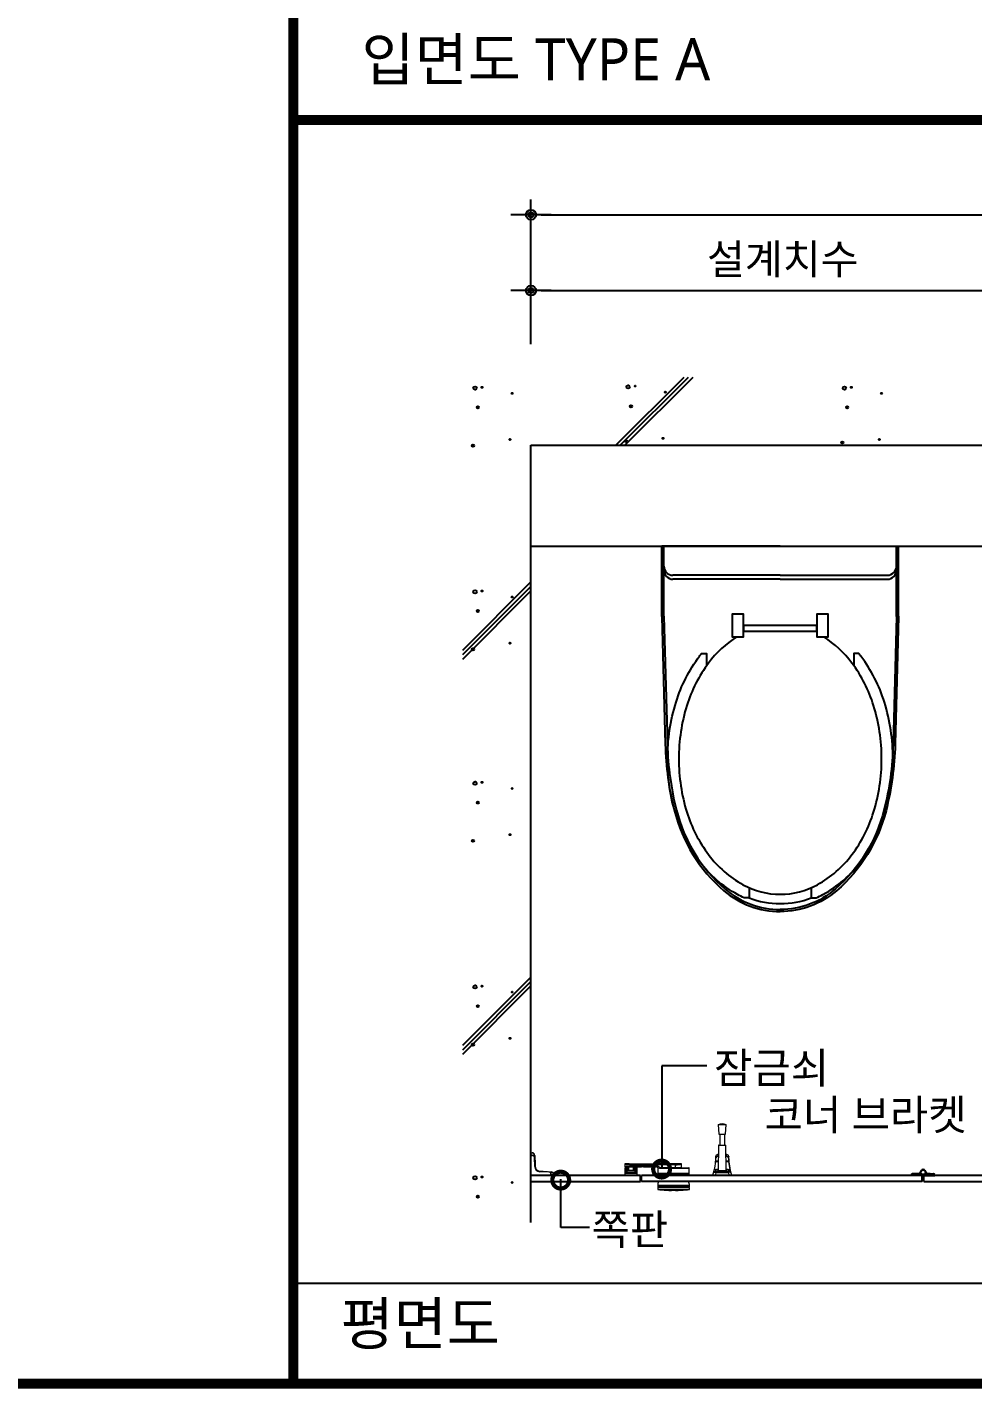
# Model space of a CAD drawing. Extents: x -256 to 8104, y -176 to 5714.
# Drawn here: x 2220 to 3159, y 2764 to 4116 of the extents above; entities that cross this region are included whole.
import ezdxf
from ezdxf.enums import TextEntityAlignment as Align

# ---------------------------------------------------------------- set-up
doc = ezdxf.new("R2010")
doc.units = 0
doc.header["$LTSCALE"] = 30
doc.layers.get('0').update_dxf_attribs({"linetype": 'CONTINUOUS'})
doc.layers.get('DEFPOINTS').update_dxf_attribs({"linetype": 'CONTINUOUS'})
for name, color, linetype in [('0_toilet', 6, 'CONTINUOUS'), ('DIM', 7, 'CONTINUOUS'), ('HAT', 8, 'CONTINUOUS'), ('TIT', 3, 'CONTINUOUS'), ('경첩', 4, 'CONTINUOUS'), ('문자', 3, 'CONTINUOUS'), ('부자재', 4, 'CONTINUOUS'), ('옷걸이', 4, 'CONTINUOUS'), ('잠금쇠(회전형)', 4, 'CONTINUOUS'), ('치수', 1, 'CONTINUOUS'), ('해치', 8, 'CONTINUOUS')]:
    doc.layers.add(name, color=color, linetype=linetype)
doc.styles.add('돋움', font='malgun.ttf')
doc.dimstyles.new('10', dxfattribs={"dimscale": 10, "dimtxt": 3, "dimasz": 1, "dimexe": 1.5, "dimexo": 2, "dimgap": 1, "dimtad": 1, "dimdec": 0, "dimlunit": 6, "dimtxsty": '돋움', "dimblk": 'DIMDOT', "dimcen": -1, "dimdle": 1.5, "dimclrt": 3, "dimazin": 3, "dimtfac": 1, "dimtdec": 0, "dimtix": 1, "dimtmove": 2, "dimatfit": 3, "dimldrblk": 'DIMDOT', "dimarcsym": 0})

# ---------------------------------------------------------------- blocks, each defined once
blk = doc.blocks.new('_DOTSMALL')
at = {"color": 0, "linetype": 'ByBlock', "const_width": 0.5}
blk.add_lwpolyline([(-0.0625, 0, 1), (0.0625, 0, 1)], format="xyb", close=True, dxfattribs=at)
blk = doc.blocks.new('A$C63EC304E')
at = {"layer": '치수', "color": 1, "xscale": 2.5, "yscale": 2.5, "zscale": 2.5, "rotation": 234.3098741996962}
blk.add_blockref('_DOTSMALL', (0.31, 0.31), dxfattribs=at)
blk = doc.blocks.new('A$C2BC9653E')
at = {"layer": '치수', "xscale": 0.3333333333333333, "yscale": 0.3333333333333333, "zscale": 0.3333333333333333}
blk.add_blockref('A$C63EC304E', (0, 0), dxfattribs=at)
blk = doc.blocks.new('A$C7FC71301')
at = {"layer": '치수', "rotation": 180}
blk.add_blockref('A$C2BC9653E', (0.208, 0.208), dxfattribs=at)
blk = doc.blocks.new('A$C4A20372B')
at = {"layer": '치수'}
blk.add_blockref('A$C7FC71301', (0, 0), dxfattribs=at)
blk = doc.blocks.new('A$C566469F5')
at = {"layer": '치수'}
blk.add_blockref('A$C4A20372B', (0, 0), dxfattribs=at)
blk = doc.blocks.new('A$C7E317CD4')
at = {"layer": '해치', "xscale": 2, "yscale": 2, "zscale": 2}
blk.add_blockref('A$C566469F5', (0, 0), dxfattribs=at)
blk = doc.blocks.new('A$C601D7F27')
at = {"layer": '치수'}
blk.add_blockref('A$C7E317CD4', (0, 0), dxfattribs=at)
blk = doc.blocks.new('A$C38802C08')
at = {"layer": '치수'}
blk.add_blockref('A$C601D7F27', (0, 0), dxfattribs=at)
blk = doc.blocks.new('DIMDOT')
at = {"linetype": 'Continuous'}
blk.add_line((-2, 0), (2, 0), dxfattribs=at)
for radius in [0.5, 0.25]:
    blk.add_circle((0, 0), radius, dxfattribs=at)
blk = doc.blocks.new('*D19')
at = {"layer": 'DEFPOINTS', "color": 0, "ltscale": 10, "transparency": 16777216}
for p in [(12541.7, 4105.7), (11041.7, 3957.3), (12541.7, 3957.3)]:
    blk.add_point(p, dxfattribs=at)
at = {"layer": 'DIM', "color": 0, "lineweight": -2, "ltscale": 10, "transparency": 16777216}
for p, q in [((11041.7, 3977.3), (11041.7, 4120.7)), ((12541.7, 3977.3), (12541.7, 4120.7)), ((11051.7, 4105.7), (12531.7, 4105.7))]:
    blk.add_line(p, q, dxfattribs=at)
at = {"layer": 'DIM', "color": 0, "lineweight": -2, "ltscale": 10, "transparency": 16777216, "xscale": 10, "yscale": 10, "zscale": 10, "rotation": 180}
blk.add_blockref('DIMDOT', (11041.7, 4105.7), dxfattribs=at)
at = {"layer": 'DIM', "color": 0, "lineweight": -2, "ltscale": 10, "transparency": 16777216, "xscale": 10, "yscale": 10, "zscale": 10}
blk.add_blockref('DIMDOT', (12541.7, 4105.7), dxfattribs=at)
at = {"layer": 'DIM', "color": 3, "ltscale": 10, "transparency": 16777216, "insert": (11791.7, 4135.4), "char_height": 30, "attachment_point": 5, "style": '돋움'}
blk.add_mtext('설계치수', dxfattribs=at)
blk = doc.blocks.new('*D21')
at = {"layer": 'DEFPOINTS', "color": 0, "ltscale": 10, "transparency": 16777216}
for p in [(11541.7, 4030.4), (11041.7, 3957.3), (11541.7, 3957.3)]:
    blk.add_point(p, dxfattribs=at)
at = {"layer": 'DIM', "color": 0, "lineweight": -2, "ltscale": 10, "transparency": 16777216}
for p, q in [((11041.7, 3977.3), (11041.7, 4045.4)), ((11541.7, 3977.3), (11541.7, 4045.4)), ((11051.7, 4030.4), (11531.7, 4030.4))]:
    blk.add_line(p, q, dxfattribs=at)
at = {"layer": 'DIM', "color": 0, "lineweight": -2, "ltscale": 10, "transparency": 16777216, "xscale": 10, "yscale": 10, "zscale": 10, "rotation": 180}
blk.add_blockref('DIMDOT', (11041.7, 4030.4), dxfattribs=at)
at = {"layer": 'DIM', "color": 0, "lineweight": -2, "ltscale": 10, "transparency": 16777216, "xscale": 10, "yscale": 10, "zscale": 10}
blk.add_blockref('DIMDOT', (11541.7, 4030.4), dxfattribs=at)
at = {"layer": 'DIM', "color": 3, "ltscale": 10, "transparency": 16777216, "insert": (11291.7, 4060), "char_height": 30, "attachment_point": 5, "style": '돋움'}
blk.add_mtext('설계치수', dxfattribs=at)
blk = doc.blocks.new('A$C10E41893')
at = {"layer": '부자재'}
for p, q in [((6.5, 0), (6.5, 196)), ((123.3, 196), (6.5, 196)), ((123.3, 192.5), (6.5, 192.5)), ((54.8, 0), (54.8, 177.5)), ((61.4, 0), (61.4, 177.5)), ((6.5, 0), (6.5, -196)), ((54.8, 0), (54.8, -177.5)), ((61.4, 0), (61.4, -177.5)), ((123.3, -192.5), (6.5, -192.5)), ((123.3, -196), (6.5, -196))]:
    blk.add_line(p, q, dxfattribs=at)
for points in [[(122.7, 196, -0.012538), (123.3, 196), (334.6, 190.3, -0.055395), (444.7, 175.1, -0.154276), (576.9, 93.3, -0.179504), (611.5, 0, -0.179504)], [(122.8, 192.5, -0.012538), (123.2, 192.5), (334.5, 186.8, -0.055395), (443.8, 171.7, -0.154276), (574.3, 91, -0.179504), (608, 0, -0.179504)], [(572, 51.4), (588.8, 51.4), (588.8, 59.6, 0.021185), (583.3, 70.7, 0.106084), (528.4, 133.7, 0.085733), (452.6, 172.4, 0.075373), (358.7, 186.6, 0.075373), (264.8, 172.4, 0.085733), (189, 133.7, 0.007337), (184.4, 130.1), (184.4, 122), (204.7, 122)], [(156.7, -72, 0.089162), (200.2, -118.7, 0.085733), (270.3, -154.5, 0.075373), (358.7, -167.9, 0.075373), (447.1, -154.5, 0.085733), (517.2, -118.7, 0.106084), (567, -61.6, 0.126931), (582.8, 0, 0.126931), (567, 61.6, 0.106084), (517.2, 118.7, 0.085733), (447.1, 154.5, 0.075373), (358.7, 167.9, 0.075373), (270.3, 154.5, 0.085733), (200.2, 118.7, 0.089162), (156.7, 72)], [(588.8, -51.4, 0.090214), (598.2, 0, 0.090214), (588.8, 51.4, 0.106084)], [(122.7, -196, 0.012538), (123.3, -196), (334.6, -190.3, 0.055395), (444.7, -175.1, 0.154276), (576.9, -93.3, 0.179504), (611.5, 0, 0.179504)], [(122.8, -192.5, 0.012538), (123.2, -192.5), (334.5, -186.8, 0.055395), (443.8, -171.7, 0.154276), (574.3, -91, 0.179504), (608, 0, 0.179504)], [(572, -51.4), (588.8, -51.4), (588.8, -59.6, -0.021185), (583.3, -70.7, -0.106084), (528.4, -133.7, -0.085733), (452.6, -172.4, -0.075373), (358.7, -186.6, -0.075373), (264.8, -172.4, -0.085733), (189, -133.7, -0.007337), (184.4, -130.1), (184.4, -122), (204.7, -122)]]:
    blk.add_lwpolyline(points, format="xyb", dxfattribs=at)
blk.add_lwpolyline([(138, -60.8), (119.3, -60.8), (119.3, -79.5), (156.7, -79.5), (156.7, -60.8), (138, -60.8), (147.3, -60.8), (147.3, 60.8), (138, 60.8), (156.7, 60.8), (156.7, 79.5), (119.3, 79.5), (119.3, 60.8), (138, 60.8), (138, -60.8), (119.3, -60.8)], dxfattribs=at)
for centre, start, end in [((39.8, 177.5), 0, 90), ((46.4, 177.5), 0, 90), ((39.8, -177.5), 270, 0), ((46.4, -177.5), 270, 0)]:
    blk.add_arc(centre, 15, start, end, dxfattribs=at)
blk = doc.blocks.new('AURA_01', base_point=(8321.5, 175.8))
for p, q in [((11041.7, 3105.1), (11041.7, 3876.8)), ((11041.7, 3876.8), (12541.7, 3876.8)), ((11041.7, 3776.8), (12541.7, 3776.8))]:
    blk.add_line(p, q)
at = {"color": 8}
blk.add_line((10805.6, 3045), (12768.2, 3045), dxfattribs=at)
at = {"color": 8, "const_width": 10}
for points in [[(10805.6, 2945), (10805.6, 5714.2)], [(10805.6, 4199.9), (14153.5, 4199.9)], [(8368.9, 2945), (14153.5, 2945)]]:
    blk.add_lwpolyline(points, dxfattribs=at)
at = {"layer": '0_toilet'}
for p, q in [((11150.6, 3151.8), (11041.7, 3151.8)), ((11150.6, 3145.8), (11150.6, 3151.8)), ((11430.2, 3151.8), (11151.3, 3151.8)), ((11151.3, 3145.8), (11151.3, 3151.8)), ((11430.2, 3145.8), (11430.2, 3151.8)), ((11655.6, 3151.8), (11431.7, 3151.8)), ((11431.7, 3145.8), (11431.7, 3151.8)), ((11041.7, 3145.8), (11150.6, 3145.8)), ((11430.2, 3145.8), (11151.3, 3145.8)), ((11431.7, 3145.8), (11655.6, 3145.8))]:
    blk.add_line(p, q, dxfattribs=at)
at = {"layer": '경첩', "color": 4, "linetype": 'Continuous', "lineweight": 15}
for p, q in [((11041.7, 3174.3), (11042.9, 3174.3)), ((11041.7, 3174.1), (11041.7, 3174.3)), ((11041.7, 3171.9), (11041.7, 3174.1)), ((11042.9, 3174.1), (11041.7, 3174.1)), ((11043, 3171.9), (11041.7, 3171.9)), ((11041.7, 3171.8), (11043, 3171.8)), ((11041.7, 3171.6), (11041.7, 3171.8)), ((11043, 3171.6), (11041.7, 3171.6)), ((11041.7, 3171.6), (11041.7, 3153.3)), ((11042.9, 3174.1), (11042.9, 3174.3)), ((11043, 3171.8), (11043, 3171.9)), ((11043, 3171.8), (11043, 3171.6)), ((11045, 3170.6), (11045, 3172.1)), ((11045.5, 3160.6), (11045.1, 3169.6)), ((11045.2, 3172.1), (11045.3, 3169.6)), ((11045.4, 3171.6), (11045.2, 3171.4)), ((11045.5, 3171), (11045.3, 3170.7)), ((11045.3, 3169.6), (11045.7, 3160.6)), ((11045.6, 3168.3), (11045.4, 3168)), ((11045.7, 3167.6), (11045.4, 3167.4)), ((11045.7, 3167.3), (11045.4, 3167)), ((11045.5, 3171), (11045.6, 3168.3)), ((11045.7, 3166.6), (11045.5, 3166.4)), ((11045.7, 3166.3), (11045.5, 3166)), ((11045.9, 3163.4), (11045.6, 3163.2)), ((11045.9, 3163.4), (11045.6, 3163.1)), ((11045.7, 3167.3), (11045.7, 3166.6)), ((11045.7, 3166.3), (11045.9, 3163.4)), ((11045.9, 3163.4), (11045.9, 3163)), ((11043.2, 3151.8), (11061.5, 3151.8)), ((11045.9, 3163), (11045.6, 3162.7)), ((11045.9, 3162.7), (11045.7, 3162.5)), ((11045.9, 3161.8), (11045.7, 3161.6)), ((11045.9, 3161.7), (11045.7, 3161.5)), ((11046, 3161.4), (11045.7, 3161.1)), ((11046, 3161.3), (11045.7, 3161)), ((11046, 3160.4), (11045.8, 3160.1)), ((11046, 3160.1), (11045.8, 3159.9)), ((11045.9, 3162.7), (11045.9, 3161.8)), ((11045.9, 3161.8), (11045.9, 3161.7)), ((11045.9, 3161.7), (11046, 3161.4)), ((11045.9, 3159.5), (11046.1, 3159.8)), ((11046.1, 3159.8), (11045.9, 3159.6)), ((11046, 3161.4), (11046, 3161.3)), ((11046, 3161.3), (11046, 3160.6)), ((11046.3, 3159.2), (11046.1, 3159)), ((11046.4, 3158.8), (11046.2, 3158.6)), ((11046.5, 3158.6), (11046.4, 3158.4)), ((11046.8, 3158.2), (11046.6, 3158)), ((11047, 3158), (11046.8, 3157.8)), ((11048.1, 3156.9), (11047.9, 3156.7)), ((11048.3, 3156.8), (11048.1, 3156.6)), ((11048.7, 3156.5), (11048.5, 3156.3)), ((11049, 3156.4), (11048.8, 3156.2)), ((11049.5, 3156.3), (11049.3, 3156.1)), ((11050.8, 3156.1), (11050.5, 3155.8)), ((11050.5, 3156.1), (11050.8, 3156.1)), ((11050.5, 3155.8), (11059.5, 3155.4)), ((11059.5, 3155.2), (11050.5, 3155.6)), ((11050.8, 3156.1), (11052.1, 3156)), ((11052.1, 3156), (11051.9, 3155.8)), ((11052.8, 3156), (11052.5, 3155.8)), ((11053.1, 3156), (11052.9, 3155.7)), ((11053.8, 3155.9), (11053.6, 3155.7)), ((11053.8, 3155.9), (11056.5, 3155.8)), ((11056.5, 3155.8), (11056.3, 3155.6)), ((11057.2, 3155.8), (11056.9, 3155.5)), ((11057.5, 3155.8), (11057.3, 3155.5)), ((11058.2, 3155.7), (11057.9, 3155.5)), ((11058.2, 3155.7), (11061.4, 3155.6)), ((11059.5, 3155.4), (11062, 3155.3)), ((11062, 3155.1), (11060.5, 3155.1)), ((11061.5, 3155.5), (11061.3, 3155.3)), ((11061.5, 3155.5), (11061.4, 3155.6)), ((11061.5, 3151.8), (11061.5, 3153.1)), ((11061.7, 3153.1), (11061.5, 3153.1)), ((11061.7, 3151.8), (11061.5, 3151.8)), ((11061.8, 3153.1), (11061.7, 3153.1)), ((11061.7, 3153.1), (11061.7, 3151.8)), ((11061.8, 3151.8), (11061.8, 3153.1)), ((11064, 3151.8), (11061.8, 3151.8)), ((11064, 3151.8), (11064, 3153)), ((11064, 3153), (11064.2, 3153)), ((11064.2, 3151.8), (11064, 3151.8)), ((11064.2, 3153), (11064.2, 3151.8))]:
    blk.add_line(p, q, dxfattribs=at)
at = {"layer": '경첩', "color": 4, "linetype": 'Continuous', "lineweight": 15, "flags": 128}
for points in [[(11045, 3172.1), (11045, 3172.1), (11045, 3172.1), (11045.1, 3172.1), (11045.1, 3172.1), (11045.2, 3172.1), (11045.2, 3172.1), (11045.2, 3172.1), (11045.2, 3172.1)], [(11045.3, 3169.6), (11045.3, 3169.6), (11045.3, 3169.6), (11045.3, 3169.6), (11045.2, 3169.6), (11045.2, 3169.6), (11045.2, 3169.6), (11045.1, 3169.6), (11045.1, 3169.6)], [(11045.5, 3171.5), (11045.5, 3171.5), (11045.4, 3171.5), (11045.4, 3171.5), (11045.4, 3171.6), (11045.4, 3171.6), (11045.4, 3171.6), (11045.4, 3171.6), (11045.4, 3171.6)], [(11045.5, 3171.5), (11045.5, 3171.4), (11045.5, 3171.3), (11045.5, 3171.1), (11045.5, 3171)], [(11045.6, 3168.3), (11045.6, 3168.2), (11045.6, 3168), (11045.6, 3167.9), (11045.7, 3167.8), (11045.7, 3167.7), (11045.7, 3167.7), (11045.7, 3167.6), (11045.7, 3167.6)], [(11045.9, 3163.4), (11045.9, 3163.4), (11045.9, 3163.4)], [(11045.7, 3160.6), (11045.7, 3160.6), (11045.7, 3160.6), (11045.7, 3160.6), (11045.7, 3160.6), (11045.6, 3160.6), (11045.6, 3160.6), (11045.5, 3160.6), (11045.5, 3160.6)], [(11045.9, 3163), (11045.9, 3162.9), (11045.9, 3162.8), (11045.9, 3162.7)], [(11046, 3160.4), (11046, 3160.2), (11046, 3160.1)], [(11046.1, 3159.8), (11046.1, 3159.8), (11046.1, 3159.8)], [(11050.5, 3155.8), (11050.5, 3155.8), (11050.5, 3155.8), (11050.5, 3155.8), (11050.5, 3155.8), (11050.5, 3155.7), (11050.5, 3155.7), (11050.5, 3155.6), (11050.5, 3155.6)], [(11052.1, 3156), (11052.2, 3156), (11052.4, 3156), (11052.5, 3156), (11052.6, 3156), (11052.7, 3156), (11052.7, 3156), (11052.8, 3156), (11052.8, 3156)], [(11053.1, 3156), (11053.1, 3156), (11053.2, 3156), (11053.2, 3156), (11053.3, 3156), (11053.4, 3156), (11053.5, 3156), (11053.7, 3155.9), (11053.8, 3155.9)], [(11056.5, 3155.8), (11056.6, 3155.8), (11056.7, 3155.8), (11056.8, 3155.8), (11056.9, 3155.8), (11057, 3155.8), (11057.1, 3155.8), (11057.1, 3155.8), (11057.2, 3155.8), (11057.2, 3155.8)], [(11057.5, 3155.8), (11057.5, 3155.8), (11057.6, 3155.8), (11057.6, 3155.8), (11057.7, 3155.8), (11057.8, 3155.8), (11057.9, 3155.7), (11058.1, 3155.7), (11058.2, 3155.7)], [(11059.5, 3155.4), (11059.5, 3155.4), (11059.5, 3155.4), (11059.5, 3155.4), (11059.5, 3155.4), (11059.5, 3155.3), (11059.5, 3155.3), (11059.5, 3155.2), (11059.5, 3155.2)], [(11062, 3155.1), (11062, 3155.1), (11062, 3155.2), (11062, 3155.2), (11062, 3155.2), (11062, 3155.3), (11062, 3155.3), (11062, 3155.3), (11062, 3155.3)]]:
    blk.add_lwpolyline(points, dxfattribs=at)
at = {"layer": '경첩', "color": 4, "linetype": 'Continuous', "lineweight": 15}
for centre, radius, start, end in [((11042.9, 3172), 2.35, 2.6983, 90), ((11042.9, 3172), 2.1, 2.6983, 90), ((11043, 3169.5), 2.35, 2.6983, 90), ((11043, 3169.5), 2.1, 2.6983, 90), ((11043.2, 3153.3), 1.5, 180, 270), ((11050.7, 3160.8), 5.25, 182.6983, 267.3017), ((11050.7, 3160.8), 5, 182.6983, 267.3017), ((11050.7, 3160.8), 4.75, 182.6983, 185.9088), ((11050.7, 3160.8), 4.75, 188.6056, 193.1623), ((11050.7, 3160.8), 4.75, 193.2431, 199.766), ((11050.7, 3160.8), 4.75, 199.766, 204.9948), ((11050.7, 3160.8), 4.75, 208.1736, 214.3849), ((11050.7, 3160.8), 4.75, 214.3855, 217.4388), ((11050.7, 3160.8), 4.75, 217.4392, 235.6151), ((11050.7, 3160.8), 4.75, 235.6142, 238.7009), ((11050.7, 3160.8), 4.75, 238.7002, 245.0052), ((11050.7, 3160.8), 4.75, 248.2494, 255.0002), ((11050.7, 3160.8), 4.75, 255, 267.3017), ((11059.4, 3153.1), 2.35, 0, 87.3017), ((11059.4, 3153.1), 2.1, 0, 87.3017), ((11061.9, 3153), 2.35, 0, 87.3017), ((11061.9, 3153), 2.1, 0, 87.3017)]:
    blk.add_arc(centre, radius, start, end, dxfattribs=at)
at = {"layer": '부자재'}
for p, q in [((11419.5, 3152.7), (11419.5, 3151.8)), ((11430.2, 3151.8), (11419.5, 3151.8)), ((11427.3, 3153.9), (11420.1, 3153.4)), ((11420.8, 3152.9), (11420.8, 3151.8)), ((11431, 3152.4), (11431, 3151.6)), ((11431.2, 3151.6), (11431, 3151.6)), ((11431.2, 3152.4), (11431.2, 3151.6)), ((11431.7, 3151.9), (11431.7, 3151.8)), ((11431.7, 3151.8), (11442.7, 3151.8)), ((11434, 3154), (11442.1, 3153.4)), ((11441.4, 3152.9), (11441.4, 3151.8)), ((11442.7, 3152.7), (11442.7, 3151.8))]:
    blk.add_line(p, q, dxfattribs=at)
at = {"layer": '부자재', "color": 1}
blk.add_circle((11431.1, 3155), 2.34, dxfattribs=at)
at = {"layer": '부자재'}
for centre, radius, start, end in [((11420.2, 3152.7), 0.7, 101.7765, 181.6712), ((11421.6, 3152.7), 0.884, 113.4077, 164.5497), ((11427.2, 3155.2), 1.29, 272.9231, 352.4724), ((11431.1, 3155), 2.62, 270, 180), ((11431.5, 3150.8), 1.65, 102.5267, 141.5475), ((11430.8, 3150.8), 1.65, 43.1003, 77.4733), ((11431.2, 3154.7), 2.86, 280.084, 345.9792), ((11435, 3155.2), 1.29, 187.5276, 267.0769), ((11440.6, 3152.7), 0.884, 15.4503, 67.3004), ((11442, 3152.7), 0.7, 358.3288, 78.2235)]:
    blk.add_arc(centre, radius, start, end, dxfattribs=at)
at = {"layer": '옷걸이', "lineweight": 15}
for p, q in [((11227.6, 3202.3), (11228.4, 3192.8)), ((11227.6, 3202.3), (11235.6, 3202.3)), ((11228.4, 3192.8), (11234.9, 3192.8)), ((11229.1, 3192.8), (11229.1, 3181.9)), ((11234.1, 3181.9), (11234.1, 3192.8)), ((11234.9, 3192.8), (11235.6, 3202.3)), ((11227.9, 3181.7), (11227.6, 3156.4)), ((11235.3, 3181.7), (11227.9, 3181.7)), ((11228.1, 3181.9), (11231.6, 3181.9)), ((11231.6, 3181.9), (11235.1, 3181.9)), ((11235.6, 3156.4), (11235.3, 3181.7)), ((11225.3, 3166.2), (11227.7, 3166.2)), ((11227.7, 3165.4), (11225.3, 3165.4)), ((11227.8, 3172.5), (11227.7, 3172.5)), ((11227.7, 3172.5), (11227.7, 3172.4)), ((11227.8, 3172.4), (11227.7, 3172.4)), ((11227.7, 3170.9), (11227.7, 3170.6)), ((11227.7, 3170.9), (11227.8, 3170.9)), ((11227.8, 3170.6), (11227.7, 3170.6)), ((11235.5, 3172.5), (11235.4, 3172.5)), ((11235.5, 3172.4), (11235.4, 3172.4)), ((11235.4, 3170.9), (11235.5, 3170.9)), ((11235.5, 3170.6), (11235.4, 3170.6)), ((11235.5, 3172.5), (11235.5, 3172.4)), ((11235.5, 3170.9), (11235.5, 3170.6)), ((11235.5, 3166.2), (11237.9, 3166.2)), ((11237.9, 3165.4), (11235.5, 3165.4)), ((11222.1, 3151.9), (11222.9, 3154.5)), ((11224.5, 3151.9), (11222.1, 3151.9)), ((11222.9, 3154.5), (11222.9, 3154.5)), ((11222.9, 3154.5), (11222.9, 3154.5)), ((11223.9, 3155.3), (11223.8, 3155.2)), ((11225.3, 3157.3), (11223.9, 3157.3)), ((11225.3, 3157.3), (11223.9, 3157.3)), ((11223.9, 3155.2), (11223.9, 3155.2)), ((11239.3, 3155.2), (11223.9, 3155.2)), ((11225.3, 3154.5), (11224.5, 3151.9)), ((11238.7, 3151.9), (11224.5, 3151.9)), ((11225.3, 3156.8), (11225.3, 3157.3)), ((11225.3, 3154.5), (11225.3, 3155.1)), ((11225.3, 3155.1), (11237.9, 3155.1)), ((11237.9, 3154.5), (11225.3, 3154.5)), ((11236.4, 3156.4), (11226.8, 3156.4)), ((11239.3, 3157.3), (11237.9, 3157.3)), ((11237.9, 3157.3), (11237.9, 3156.8)), ((11239.3, 3157.3), (11237.9, 3157.3)), ((11237.9, 3154.5), (11237.9, 3155.1)), ((11238.7, 3151.9), (11237.9, 3154.5)), ((11241.1, 3151.9), (11238.7, 3151.9)), ((11239.4, 3155.2), (11239.3, 3155.3)), ((11239.4, 3155.2), (11239.3, 3155.3)), ((11239.3, 3155.2), (11239.3, 3155.2)), ((11240.3, 3154.5), (11241.1, 3151.9)), ((11240.3, 3154.5), (11240.3, 3154.5)), ((11240.3, 3154.5), (11240.3, 3154.5))]:
    blk.add_line(p, q, dxfattribs=at)
at = {"layer": '옷걸이', "lineweight": 15, "flags": 128}
for points in [[(11225, 3165.5), (11225, 3165.5), (11225, 3165.5), (11225.1, 3165.5), (11225.1, 3165.5), (11225.1, 3165.4), (11225.2, 3165.4), (11225.2, 3165.4), (11225.3, 3165.4)], [(11227.7, 3172.5), (11227.6, 3172.5), (11227.3, 3172.5), (11227, 3172.5), (11226.6, 3172.4), (11226.3, 3172.3), (11226.1, 3172.1), (11225.8, 3172), (11225.6, 3171.8), (11225.4, 3171.6), (11225.3, 3171.4), (11225.2, 3171.2), (11225.2, 3170.9), (11225.2, 3170.9)], [(11227.7, 3172.4), (11227.3, 3172.4), (11226.8, 3172.4), (11226.5, 3172.2), (11226.1, 3172.1), (11225.8, 3171.9), (11225.6, 3171.7), (11225.4, 3171.4), (11225.2, 3171.2), (11225.2, 3170.9), (11225.2, 3170.8)], [(11225.2, 3169.3), (11225.2, 3169.6), (11225.3, 3169.8), (11225.5, 3170.1), (11225.7, 3170.3), (11226, 3170.5), (11226.4, 3170.7), (11226.7, 3170.8), (11227.1, 3170.9), (11227.7, 3170.9)], [(11227.7, 3170.6), (11227.2, 3170.5), (11226.8, 3170.5), (11226.5, 3170.3), (11226.2, 3170.2), (11225.9, 3170), (11225.7, 3169.8), (11225.6, 3169.6), (11225.5, 3169.4), (11225.4, 3169.1)], [(11238, 3170.8), (11238, 3170.8), (11238, 3171.1), (11237.9, 3171.3), (11237.8, 3171.5), (11237.7, 3171.7), (11237.5, 3171.9), (11237.3, 3172.1), (11237, 3172.2), (11236.7, 3172.3), (11236.4, 3172.4), (11236.1, 3172.5), (11235.8, 3172.5), (11235.5, 3172.5)], [(11238, 3170.8), (11238, 3171.1), (11237.9, 3171.3), (11237.7, 3171.6), (11237.5, 3171.8), (11237.2, 3172), (11236.9, 3172.2), (11236.5, 3172.3), (11236.1, 3172.4), (11235.6, 3172.4), (11235.5, 3172.4)], [(11235.5, 3170.9), (11235.9, 3170.9), (11236.3, 3170.8), (11236.7, 3170.7), (11237.1, 3170.6), (11237.4, 3170.4), (11237.6, 3170.2), (11237.8, 3169.9), (11238, 3169.7), (11238, 3169.3)], [(11237.8, 3169.1), (11237.7, 3169.4), (11237.6, 3169.7), (11237.4, 3169.9), (11237.2, 3170.1), (11236.9, 3170.2), (11236.6, 3170.4), (11236.3, 3170.5), (11235.9, 3170.5), (11235.5, 3170.6)], [(11238.2, 3165.5), (11238.2, 3165.5), (11238.2, 3165.5), (11238.1, 3165.5), (11238.1, 3165.5), (11238.1, 3165.4), (11238, 3165.4), (11238, 3165.4), (11237.9, 3165.4)], [(11223.7, 3157.1), (11223.7, 3157.1), (11223.7, 3157.1)], [(11223.9, 3155.3), (11223.8, 3155.2), (11223.8, 3155.2)], [(11223.9, 3157.3), (11223.9, 3157.3), (11223.9, 3157.3)], [(11223.9, 3155.3), (11223.9, 3155.2), (11223.9, 3155.2)], [(11223.9, 3155.3), (11223.9, 3155.3), (11223.9, 3155.3)], [(11226.1, 3155.2), (11225.7, 3155.2), (11225.4, 3155.2), (11225.4, 3155.3), (11225.5, 3155.3), (11225.8, 3155.3), (11225.9, 3155.4)], [(11227.6, 3157.7), (11227, 3157.7), (11225.8, 3157.6)], [(11237.4, 3157.6), (11235.9, 3157.7), (11235.6, 3157.7)], [(11237.3, 3155.4), (11237.6, 3155.3), (11237.8, 3155.3), (11237.8, 3155.3), (11237.6, 3155.2), (11237.3, 3155.2), (11236.9, 3155.2)], [(11239.3, 3155.2), (11239.3, 3155.2), (11239.3, 3155.3)], [(11239.3, 3155.3), (11239.3, 3155.3), (11239.3, 3155.3)]]:
    blk.add_lwpolyline(points, dxfattribs=at)
at = {"layer": '옷걸이', "lineweight": 15}
for centre, radius, start, end in [((11231.6, 3192), 11, 68.7607, 111.2393), ((11228.1, 3181.7), 0.25, 90, 179.5), ((11235.1, 3181.7), 0.25, 0.5, 90), ((11172.4, 3169.7), 52.8, 346.2317, 355.4136), ((11172.4, 3169.7), 53, 346.5097, 355.4136), ((11172.4, 3169.7), 52.8, 355.4136, 356.451), ((11172.4, 3169.7), 52.8, 356.4511, 359.6096), ((11225.3, 3166.4), 0.23, 185.4574, 275.1888), ((11172.4, 3169.7), 52.8, 359.6096, 1.2369), ((11225.4, 3169.3), 0.227, 188.2087, 276.392), ((11172.4, 3169.5), 53, 356.4511, 359.6096), ((11191.4, 3168.8), 34.1, 354.2736, 355.5668), ((11172.4, 3171.3), 55.3, 359.6189, 1.2073), ((11290.8, 3171.3), 55.3, 178.7927, 180.3811), ((11237.8, 3169.3), 0.227, 263.608, 351.7913), ((11290.8, 3169.5), 53, 180.3904, 183.5489), ((11237.9, 3166.4), 0.23, 264.8112, 354.5426), ((11271.8, 3168.8), 34.1, 184.4333, 185.7264), ((11290.8, 3169.7), 53, 184.5864, 193.4903), ((11290.8, 3169.7), 52.8, 178.7631, 180.3904), ((11290.8, 3169.7), 52.8, 180.3904, 183.5489), ((11290.8, 3169.7), 52.8, 183.5489, 184.5865), ((11290.8, 3169.7), 52.8, 184.5864, 193.7683), ((11223.9, 3154.2), 1, 89.9937, 161.8081), ((11224, 3154.1), 1.17, 101.397, 160.6752), ((11173.7, 3169.3), 51.5, 343.2376, 346.2577), ((11174.1, 3169.5), 51.3, 343.5226, 346.2377), ((11223.9, 3157.1), 0.25, 90.2728, 166.2395), ((11223.9, 3157), 0.247, 89.2585, 165.9158), ((11223.4, 3157.4), 2.24, 284.8265, 3.5932), ((11223.5, 3157), 1.81, 282.0607, 352.5143), ((11225.6, 3157.3), 0.248, 89.5881, 179.723), ((11225.7, 3157.2), 0.376, 79.9393, 150.5456), ((11225.7, 3157.3), 0.307, 84.7786, 118.9817), ((11225.4, 3156.7), 1.43, 284.1057, 346.9245), ((11231.7, 3556.3), 401.1, 269.1968, 270.7316), ((11237.8, 3156.7), 1.44, 193.1186, 255.9655), ((11237.5, 3157.2), 0.4, 32.0092, 97.8083), ((11237.5, 3157.3), 0.271, 58.6344, 97.6053), ((11239.8, 3157.4), 2.24, 176.3909, 255.1894), ((11237.6, 3157.3), 0.248, 0.277, 90.4119), ((11239.7, 3157), 1.8, 186.7864, 258.2605), ((11239.3, 3157.1), 0.25, 13.7617, 89.4531), ((11239.3, 3157), 0.247, 14.0842, 90.7415), ((11289, 3169.5), 51.2, 193.7584, 196.469), ((11239.3, 3154.2), 1, 18.1919, 90.0063), ((11239.2, 3154.1), 1.16, 19.2937, 79.3942), ((11289.8, 3169.4), 51.7, 193.7493, 196.7564)]:
    blk.add_arc(centre, radius, start, end, dxfattribs=at)
at = {"layer": '잠금쇠(회전형)', "linetype": 'Continuous', "lineweight": 15}
for p, q in [((11137.2, 3163.4), (11135.3, 3163.4)), ((11190.8, 3163.4), (11167.5, 3163.4)), ((11134.8, 3162.9), (11134.8, 3160.4)), ((11134.8, 3160.4), (11138.1, 3160.4)), ((11134.8, 3158.8), (11134.8, 3151.8)), ((11135.2, 3158.8), (11134.8, 3158.8)), ((11134.8, 3151.8), (11147.3, 3151.8)), ((11135.2, 3153.8), (11135.2, 3158.8)), ((11135.2, 3158.8), (11135.7, 3158.8)), ((11146.9, 3153.8), (11135.2, 3153.8)), ((11135.3, 3159.3), (11135.7, 3159.3)), ((11135.7, 3158.8), (11135.7, 3159.3)), ((11135.7, 3159.3), (11137.6, 3159.3)), ((11135.7, 3158.8), (11135.7, 3154.3)), ((11137.6, 3158.8), (11135.7, 3158.8)), ((11135.7, 3154.3), (11135.8, 3154.3)), ((11135.8, 3158.3), (11137.6, 3158.3)), ((11135.8, 3154.3), (11135.8, 3158.3)), ((11136.3, 3157.8), (11135.8, 3158.3)), ((11135.8, 3154.3), (11135.9, 3154.3)), ((11135.9, 3154.3), (11146.3, 3154.3)), ((11136.3, 3157.8), (11136.3, 3154.3)), ((11137.6, 3157.8), (11136.3, 3157.8)), ((11136.8, 3156.8), (11136.8, 3155.3)), ((11144, 3156.8), (11136.8, 3156.8)), ((11136.8, 3155.3), (11144, 3155.3)), ((11137.1, 3157.1), (11143.8, 3157.1)), ((11143.8, 3155.1), (11137.1, 3155.1)), ((11137.6, 3158.8), (11137.6, 3159.3)), ((11137.6, 3159.3), (11138.6, 3159.3)), ((11137.6, 3158.3), (11137.6, 3158.8)), ((11138.1, 3158.8), (11137.6, 3158.8)), ((11137.6, 3158.3), (11137.6, 3157.8)), ((11137.6, 3158.3), (11138.1, 3158.3)), ((11138.6, 3157.8), (11137.6, 3157.8)), ((11138.1, 3160.4), (11138.1, 3160.4)), ((11138.1, 3158.8), (11138.1, 3158.3)), ((11138.6, 3158.8), (11138.1, 3158.8)), ((11138.1, 3158.3), (11138.6, 3158.3)), ((11138.6, 3159.9), (11138.6, 3157.1)), ((11163.6, 3163.2), (11141.1, 3163.2)), ((11163.6, 3163.2), (11141.1, 3163.2)), ((11141.1, 3163.2), (11141.1, 3163.2)), ((11141.1, 3163), (11185.1, 3163)), ((11141.1, 3162.5), (11141.1, 3163)), ((11141.1, 3162.5), (11141.1, 3160.9)), ((11185.1, 3162.5), (11141.1, 3162.5)), ((11167.5, 3160.9), (11141.1, 3160.9)), ((11143.6, 3157.1), (11143.6, 3159.9)), ((11143.6, 3159.3), (11144.6, 3159.3)), ((11144.1, 3158.8), (11143.6, 3158.8)), ((11143.6, 3158.3), (11144.1, 3158.3)), ((11144.6, 3157.8), (11143.6, 3157.8)), ((11143.8, 3157.1), (11145.1, 3157.1)), ((11145.1, 3155.1), (11143.8, 3155.1)), ((11145.3, 3156.8), (11144, 3156.8)), ((11144, 3155.3), (11145.3, 3155.3)), ((11144.1, 3160.4), (11151.4, 3160.4)), ((11144.6, 3158.8), (11144.1, 3158.8)), ((11144.1, 3158.3), (11144.1, 3158.8)), ((11144.1, 3158.3), (11144.6, 3158.3)), ((11144.6, 3159.3), (11144.6, 3158.8)), ((11144.6, 3159.3), (11146.5, 3159.3)), ((11146.5, 3158.8), (11144.6, 3158.8)), ((11144.6, 3158.8), (11144.6, 3158.3)), ((11144.6, 3158.3), (11146.3, 3158.3)), ((11144.6, 3158.3), (11144.6, 3157.8)), ((11145.8, 3157.8), (11144.6, 3157.8)), ((11145.3, 3155.3), (11145.3, 3156.8)), ((11146.3, 3158.3), (11145.8, 3157.8)), ((11145.8, 3154.3), (11145.8, 3157.8)), ((11146.3, 3158.3), (11146.3, 3154.3)), ((11146.3, 3154.3), (11146.3, 3154.3)), ((11146.3, 3154.3), (11146.5, 3154.3)), ((11146.5, 3159.3), (11146.5, 3158.8)), ((11146.5, 3159.3), (11146.8, 3159.3)), ((11146.5, 3154.3), (11146.5, 3158.8)), ((11146.5, 3158.8), (11146.9, 3158.8)), ((11146.9, 3158.8), (11146.9, 3153.8)), ((11147.3, 3158.8), (11146.9, 3158.8)), ((11147.3, 3151.8), (11147.3, 3158.8)), ((11153.3, 3160.4), (11166.3, 3160.4)), ((11163.6, 3163.2), (11163.6, 3163.2)), ((11166.3, 3160.4), (11166.3, 3160.4)), ((11167.8, 3158.8), (11167.8, 3153.9)), ((11198.8, 3153.9), (11167.8, 3153.9)), ((11167.8, 3153.8), (11167.8, 3152.1)), ((11167.8, 3153.8), (11198.8, 3153.8)), ((11167.8, 3152.1), (11198.8, 3152.1)), ((11198.6, 3151.8), (11168.1, 3151.8)), ((11169.2, 3159.4), (11169.1, 3159.6)), ((11198.8, 3158.9), (11169.3, 3158.9)), ((11169.9, 3159.4), (11169.9, 3159.9)), ((11169.9, 3159.9), (11185.1, 3159.9)), ((11169.9, 3159.4), (11198.3, 3159.4)), ((11175.6, 3153.9), (11175.6, 3153.8)), ((11185.1, 3163), (11185.1, 3162.5)), ((11185.1, 3159.9), (11185.1, 3162.5)), ((11185.1, 3159.4), (11185.1, 3159.9)), ((11185.1, 3159.9), (11191.3, 3159.9)), ((11191.1, 3153.8), (11191.1, 3153.9)), ((11191.3, 3159.9), (11191.3, 3162.9)), ((11195.7, 3153.8), (11195.7, 3153.9)), ((11197.8, 3153.8), (11197.8, 3153.9)), ((11197.8, 3153.8), (11197.8, 3153.9)), ((11198.8, 3153.9), (11198.8, 3158.9)), ((11198.8, 3152.1), (11198.8, 3153.8)), ((11167.6, 3141.8), (11167.6, 3140.8)), ((11199.1, 3141.8), (11167.6, 3141.8)), ((11199.1, 3140.8), (11167.6, 3140.8)), ((11167.6, 3139.8), (11167.6, 3138.3)), ((11199.1, 3139.8), (11167.6, 3139.8)), ((11167.6, 3138.3), (11183.3, 3138.3)), ((11183.3, 3137.8), (11168, 3137.8)), ((11198.6, 3140.3), (11168.1, 3140.3)), ((11198.6, 3140.3), (11168.1, 3140.3)), ((11198.4, 3145.7), (11168.3, 3145.7)), ((11168.4, 3145.8), (11183.3, 3145.8)), ((11171.2, 3137.5), (11195.5, 3137.5)), ((11171.2, 3137.5), (11183.3, 3137.5)), ((11195.2, 3137.5), (11171.5, 3137.5)), ((11177.7, 3137.3), (11177.8, 3137.3)), ((11177.8, 3137.3), (11188.9, 3137.3)), ((11180.6, 3137.2), (11180.6, 3137.3)), ((11181.2, 3137.1), (11185.5, 3137.1)), ((11181.2, 3137.1), (11185.5, 3137.1)), ((11181.5, 3137.3), (11181.5, 3137.2)), ((11181.5, 3137.2), (11185.1, 3137.2)), ((11185.1, 3137.1), (11181.6, 3137.1)), ((11183.3, 3145.8), (11198.2, 3145.8)), ((11183.3, 3138.3), (11199.1, 3138.3)), ((11198.6, 3137.8), (11183.3, 3137.8)), ((11183.3, 3137.5), (11195.5, 3137.5)), ((11185.1, 3137.2), (11185.1, 3137.3)), ((11186, 3137.3), (11186, 3137.2)), ((11188.9, 3137.3), (11189.1, 3137.3)), ((11199.1, 3140.8), (11199.1, 3141.8)), ((11199.1, 3138.3), (11199.1, 3139.8))]:
    blk.add_line(p, q, dxfattribs=at)
at = {"layer": '잠금쇠(회전형)', "linetype": 'Continuous', "lineweight": 15, "flags": 128}
for points in [[(11141.1, 3163.2), (11140.4, 3163.2), (11139.8, 3163.2), (11139.2, 3163.3), (11138.6, 3163.3), (11138.2, 3163.3), (11137.8, 3163.4), (11137.5, 3163.4), (11137.3, 3163.4), (11137.2, 3163.4), (11137.2, 3163.4)], [(11177.7, 3137.3), (11177.5, 3137.3), (11177.4, 3137.3), (11177.4, 3137.3), (11177.5, 3137.3), (11177.7, 3137.3)], [(11181.6, 3137.1), (11181.6, 3137.1), (11181.6, 3137.1), (11181.6, 3137.1), (11181.5, 3137.1), (11181.5, 3137.1), (11181.5, 3137.2), (11181.5, 3137.2), (11181.5, 3137.2)], [(11185.1, 3137.1), (11185.1, 3137.1), (11185.1, 3137.1), (11185.1, 3137.1), (11185.1, 3137.1), (11185.1, 3137.1), (11185.1, 3137.2), (11185.1, 3137.2), (11185.1, 3137.2)], [(11189.1, 3137.3), (11189.1, 3137.3), (11189.3, 3137.3), (11189.3, 3137.3), (11189.2, 3137.3), (11189, 3137.3)]]:
    blk.add_lwpolyline(points, dxfattribs=at)
at = {"layer": '잠금쇠(회전형)', "linetype": 'Continuous', "lineweight": 15}
for centre, radius, start, end in [((11135.3, 3162.9), 0.5, 90, 180), ((11141.1, 3201.8), 38.9, 261.4299, 269.9411), ((11163.6, 3202.8), 39.6, 270.014, 275.6703), ((11185.1, 3201.8), 38.8, 270.0516, 278.5774), ((11190.8, 3162.9), 0.5, 0, 90), ((11141.1, 3208.9), 46.4, 262.2082, 269.9516), ((11141.1, 3121), 39.9, 90.0704, 99.0775), ((11135.3, 3158.8), 0.5, 90, 180), ((11135.7, 3158.8), 0.485, 91.9622, 181.8362), ((11136, 3153.5), 0.816, 110.8265, 158.264), ((11137.1, 3156.8), 0.25, 90, 180), ((11137.1, 3155.3), 0.25, 180, 270), ((11137.6, 3158.8), 0.5, 0, 90), ((11137.6, 3158.3), 0.5, 270, 0), ((11141.1, 3120.2), 40.4, 85.7371, 94.238), ((11138.1, 3159.9), 0.5, 0.4364, 88.0475), ((11141.1, 3132.3), 27.7, 84.8219, 95.1479), ((11144.1, 3159.9), 0.5, 89.9688, 179.9724), ((11144.6, 3158.8), 0.5, 90, 180), ((11144.6, 3158.3), 0.5, 180, 270), ((11145.1, 3156.8), 0.25, 0, 90), ((11145.1, 3155.3), 0.25, 270, 0), ((11146.5, 3158.8), 0.485, 358.1638, 88.0378), ((11146.2, 3153.5), 0.816, 21.736, 69.1735), ((11146.8, 3158.8), 0.5, 0, 90), ((11152.3, 3121.1), 39.3, 88.5426, 91.4397), ((11158.8, 3181.4), 22.3, 289.4853, 292.988), ((11166.3, 3158.9), 1.56, 359.595, 89.9503), ((11167.6, 3159.4), 1.54, 8.6008, 92.9035), ((11168.1, 3152.1), 0.25, 180, 270), ((11189.8, 3111.2), 52.5, 113.1385, 114.7084), ((11169.9, 3158.7), 1.18, 89.4884, 132.259), ((11170.9, 3159.6), 1.69, 184.5827, 202.3275), ((11169.9, 3158.8), 0.588, 82.6337, 171.8516), ((11185.1, 3208.8), 46.3, 270.0429, 277.7974), ((11191.8, 3159.9), 0.5, 180, 270), ((11198.3, 3158.9), 0.5, 0, 90), ((11198.6, 3152.1), 0.25, 270, 0), ((11178.6, 3141.8), 11, 159.2996, 180), ((11167.6, 3140.3), 0.5, 0, 90), ((11167.6, 3140.3), 0.5, 270, 0), ((11168.1, 3138.3), 0.5, 180, 264.5584), ((11183.3, 3298.4), 161.3, 264.5584, 265.686), ((11168.4, 3145.7), 0.15, 90, 159.2996), ((11171.2, 3137.6), 0.125, 265.686, 270), ((11171.5, 3137.6), 0.125, 235.4626, 265.7969), ((11183.3, 3298.5), 161.5, 265.7969, 269.2276), ((11177.6, 3135.5), 1.78, 88.6382, 96.0273), ((11183.6, 3218), 80.9, 265.7789, 267.8287), ((11183.7, 3218), 80.8, 266.5383, 267.829), ((11180.5, 3137.2), 0.114, 281.5317, 6.6087), ((11181.6, 3167.8), 30.7, 268.0585, 270.0013), ((11181.5, 3159.8), 22.6, 267.7351, 270.0014), ((11185.2, 3159.6), 22.4, 269.9881, 272.2754), ((11185.1, 3167.5), 30.5, 269.9897, 271.9505), ((11183.3, 3298.5), 161.5, 270.7724, 274.2031), ((11183, 3218), 80.8, 272.171, 273.4617), ((11186.2, 3137.2), 0.114, 173.3913, 258.4683), ((11183.1, 3218), 80.9, 272.1713, 274.2211), ((11189, 3137.4), 0.0882, 204.5731, 265.3621), ((11189.1, 3136.2), 1.13, 83.0858, 90.7191), ((11195.2, 3137.6), 0.125, 274.2031, 304.5374), ((11183.3, 3298.4), 161.3, 274.314, 275.4416), ((11195.5, 3137.6), 0.125, 270, 274.314), ((11198.2, 3145.7), 0.15, 20.7004, 90), ((11188, 3141.8), 11, 0, 20.7004), ((11199.1, 3140.3), 0.5, 90, 180), ((11199.1, 3140.3), 0.5, 180, 270), ((11198.6, 3138.3), 0.5, 275.4416, 0)]:
    blk.add_arc(centre, radius, start, end, dxfattribs=at)
at = {"layer": '치수'}
for p, q in [((11216.4, 3260.6), (11171.5, 3260.6)), ((11171.5, 3260.6), (11171.5, 3158.3)), ((11071.3, 3100.3), (11071.3, 3148.3)), ((11099.7, 3100.3), (11071.3, 3100.3))]:
    blk.add_line(p, q, dxfattribs=at)
at = {"layer": '해치'}
for p, q in [((11126, 3876.8), (11193.7, 3944.6)), ((11134.8, 3876.8), (11202.6, 3944.6)), ((10974, 3673.4), (11041.7, 3741.1)), ((10974, 3664.6), (11041.7, 3732.3)), ((10974, 3281.1), (11041.7, 3348.8)), ((10974, 3272.3), (11041.7, 3340))]:
    blk.add_line(p, q, dxfattribs=at)
at = {"layer": '해치', "color": 2}
for p, q in [((11130.4, 3876.8), (11198.1, 3944.6)), ((10974, 3669), (11041.7, 3736.7)), ((10974, 3276.7), (11041.7, 3344.4))]:
    blk.add_line(p, q, dxfattribs=at)
at = {"layer": '해치'}
for centre, radius in [((10986.1, 3933.6), 1.68), ((10993, 3934.4), 0.56), ((11138.1, 3934.8), 1.68), ((11145.1, 3935.6), 0.56), ((11352.9, 3933.6), 1.68), ((11359.8, 3934.4), 0.56), ((11023, 3928.4), 0.56), ((11175.1, 3929.6), 0.56), ((11389.8, 3928.4), 0.56), ((10988.9, 3914.4), 1.12), ((11140.9, 3915.6), 1.12), ((11355.7, 3914.4), 1.12), ((11020.8, 3882.5), 0.559), ((11136.1, 3880.9), 1.12), ((11172.8, 3883.7), 0.559), ((11350.8, 3879.6), 1.12), ((11387.6, 3882.5), 0.559), ((10984.1, 3876.4), 1.12), ((10986.1, 3731.3), 1.68), ((10993, 3732.1), 0.56), ((11023, 3726.2), 0.56), ((10988.9, 3712.2), 1.12), ((11020.8, 3680.3), 0.559), ((10984.1, 3674.1), 1.12), ((10986.1, 3541.3), 1.68), ((10993, 3542.1), 0.56), ((11023, 3536.1), 0.56), ((10988.9, 3522.1), 1.12), ((11020.8, 3490.2), 0.559), ((10984.1, 3484.1), 1.12), ((10986.1, 3339), 1.68), ((10993, 3339.8), 0.56), ((11023, 3333.9), 0.56), ((10988.9, 3319.9), 1.12), ((11020.8, 3288), 0.559), ((10984.1, 3281.8), 1.12), ((10986.1, 3149.5), 1.68), ((10993, 3150.3), 0.56), ((11023, 3144.8), 0.56), ((10988.9, 3130.8), 1.12)]:
    blk.add_circle(centre, radius, dxfattribs=at)
at = {"layer": 'HAT', "xscale": 0.6000000000003638, "yscale": 0.6000000000003638, "zscale": 0.6000000000003638, "rotation": 270}
blk.add_blockref('A$C10E41893', (11289.2, 3780.7), dxfattribs=at)
at = {"layer": '해치', "xscale": -20, "yscale": 20, "zscale": 20, "rotation": 90}
for p in [(11175.6, 3162.4), (11075.4, 3151.4)]:
    blk.add_blockref('A$C38802C08', p, dxfattribs=at)
at = {"layer": 'TIT', "style": '돋움'}
for s, p in [('입면도 TYPE A', (11219.8, 4239)), ('평면도', (11010.8, 2983.8))]:
    blk.add_text(s, height=42, dxfattribs=at).set_placement(p, align=Align.RIGHT)
at = {"layer": '문자', "style": '돋움'}
for s, p in [('잠금쇠', (11280.6, 3258.9)), ('코너 브라켓', (11374, 3212.4)), ('쪽판', (11139.9, 3098.6))]:
    blk.add_text(s, height=30.34, dxfattribs=at).set_placement(p, align=Align.MIDDLE)
at = {"layer": 'DIM', "ltscale": 10}
for base, p2, picture, middle in [((12541.7, 4105.7), (12541.7, 3957.3), '*D19', (11791.7, 4135.4)), ((11541.7, 4030.4), (11541.7, 3957.3), '*D21', (11291.7, 4060))]:
    dim = blk.add_linear_dim(base=base, p1=(11041.7, 3957.3), p2=p2, text='설계치수', dimstyle='10', override={"dimtxsty": '돋움'}, dxfattribs=at)
    dim.commit()
    dim.dimension.update_dxf_attribs({"geometry": picture, "text_midpoint": middle})

msp = doc.modelspace()

# ---------------------------------------------------------------- block references
msp.add_blockref('AURA_01', (0, 0))

doc.saveas('drawing.dxf')
